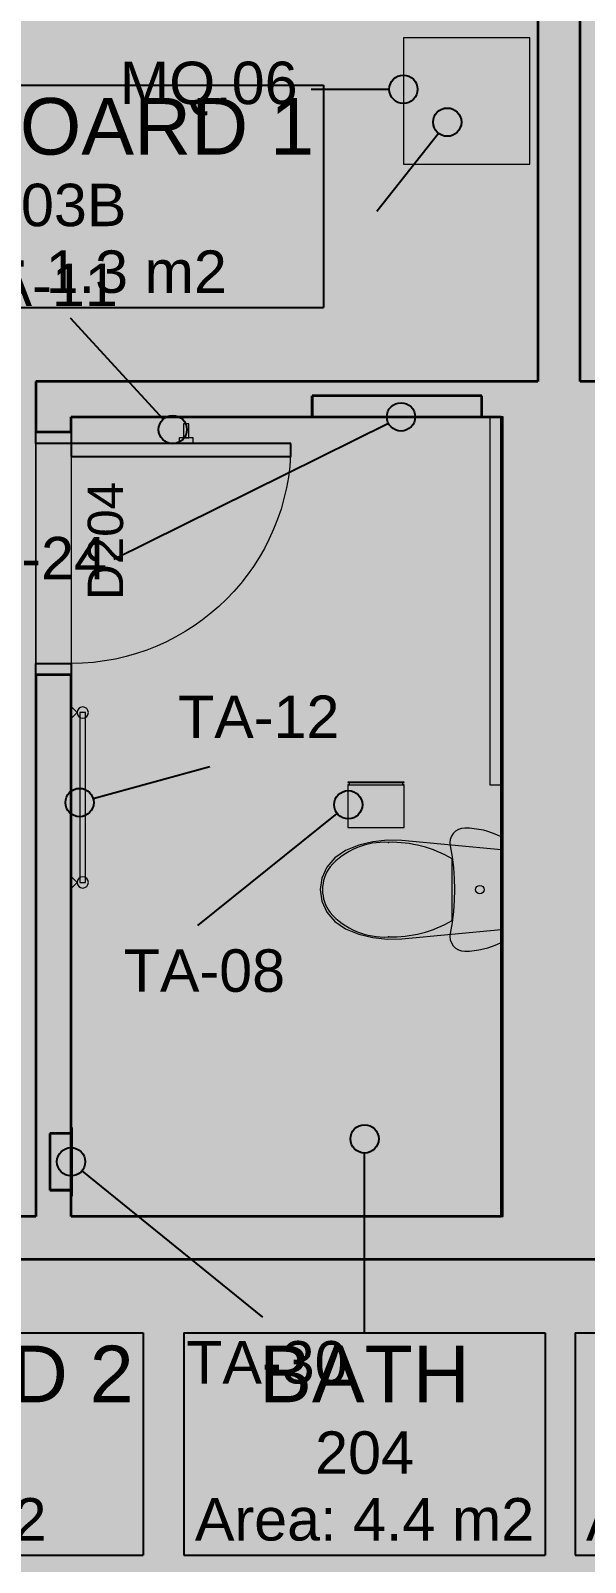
# Model space of a CAD drawing. Header units: millimetres. Extents: x -14278 to 96025, y -22378 to 34603.
# Drawn here: x 62160 to 64121, y 6924 to 12336 of the extents above; entities that cross this region are included whole.
import ezdxf
from ezdxf.enums import TextEntityAlignment as Align

# ---------------------------------------------------------------- set-up
doc = ezdxf.new("R2010")
doc.units = ezdxf.units.MM
doc.header["$MEASUREMENT"] = 0
doc.linetypes.add('Dashed', pattern=[282.222223, 141.111112, -141.111112])
for name, color, linetype in [('A-Zz_20_10_90-T_TextFFEInternal', 7, 'Continuous'), ('NewA-Ee_25_10-M_WallsInternal', 7, 'Continuous'), ('NewA-Ee_30_40-M_Floors', 7, 'Continuous'), ('NewA-Ee_40_20-M_GeneralFFAndEInternalEquipment', 7, 'Continuous'), ('NewA-Ee_40_20-M_GeneralFFAndEInternalMovable', 7, 'Continuous'), ('NewA-Ee_40_20-M_GeneralFFAndEInternalSanitary', 7, 'Continuous'), ('NewA-SL-M_SpacesInternal', 7, 'Continuous'), ('NewA-Ss_30_25-M_CeilingAndSoffitSystems', 7, 'Continuous'), ('NewA-Zz_20_10_90-T_TextFFEInternal', 7, 'Continuous'), ('NewA-Zz_50_10_90-P_BoundarySpace', 7, 'Continuous'), ('NewA-Zz_50_90_00-M_GrossInternal', 7, 'Continuous')]:
    doc.layers.add(name, color=color, linetype=linetype)
doc.styles.add('GENERATED_STYLE_1', font='')
doc.styles.get('GENERATED_STYLE_1').set_extended_font_data('Arial')

# ---------------------------------------------------------------- blocks, each defined once
blk = doc.blocks.new('Slab_29_2', base_point=(88251.7, 6550.5))
at = {"layer": 'NewA-Ee_30_40-M_Floors', "linetype": 'Continuous', "lineweight": 13}
blk.add_hatch(color=254, dxfattribs=at).paths.add_polyline_path([(88251.7, 6550.5), (88251.7, 12847.7), (90701.4, 12847.7), (90701.4, 15099.7), (56152, 15099.7), (56152, 6550.5)])
blk = doc.blocks.new('BEDROOM_205_31_2', base_point=(65684.4, 14565))
at = {"layer": 'NewA-SL-M_SpacesInternal', "color": 253, "linetype": 'Continuous', "lineweight": 13}
for p, q in [((64103.2, 15099.7), (64103.2, 11096.4)), ((64103.2, 11096.4), (64223.3, 11096.4))]:
    blk.add_line(p, q, dxfattribs=at)
at = {"layer": 'NewA-SL-M_SpacesInternal', "color": 5, "lineweight": 70, "style": 'GENERATED_STYLE_1'}
for tag, height, p in [('ROOM_NAME', 200, (65684.4, 14872.8)), ('ROOM_NUMBER', 150, (65684.4, 14570)), ('adj_text', 150, (65684.4, 14334.3))]:
    blk.add_attdef(tag, text='', height=height, dxfattribs=at).set_placement(p, align=Align.TOP_CENTER)
blk = doc.blocks.new('HALL_217_37_2', base_point=(59735.7, 7385.9))
at = {"layer": 'NewA-SL-M_SpacesInternal', "color": 253, "linetype": 'Continuous', "lineweight": 13}
blk.add_line((88251.7, 7995.4), (59975.3, 7995.4), dxfattribs=at)
at = {"layer": 'NewA-SL-M_SpacesInternal', "color": 5, "lineweight": 70, "style": 'GENERATED_STYLE_1'}
for tag, height, p in [('ROOM_NAME', 200, (59735.7, 7693.8)), ('ROOM_NUMBER', 150, (59735.7, 7390.9)), ('adj_text', 150, (59735.7, 7155.2))]:
    blk.add_attdef(tag, text='', height=height, dxfattribs=at).set_placement(p, align=Align.TOP_CENTER)
blk = doc.blocks.new('BEDROOM_203_40_2', base_point=(62437, 14565))
at = {"layer": 'NewA-SL-M_SpacesInternal', "color": 253, "linetype": 'Continuous', "lineweight": 13}
for p, q in [((63953.2, 11096.4), (63953.2, 15099.7)), ((62178.2, 8145.4), (62178.2, 11096.4)), ((62178.2, 11096.4), (63953.2, 11096.4)), ((60949.7, 8145.4), (62178.2, 8145.4))]:
    blk.add_line(p, q, dxfattribs=at)
at = {"layer": 'NewA-SL-M_SpacesInternal', "color": 5, "lineweight": 70, "style": 'GENERATED_STYLE_1'}
for tag, height, p in [('ROOM_NAME', 200, (62437, 14872.8)), ('ROOM_NUMBER', 150, (62437, 14570)), ('adj_text', 150, (62437, 14334.3))]:
    blk.add_attdef(tag, text='', height=height, dxfattribs=at).set_placement(p, align=Align.TOP_CENTER)
blk = doc.blocks.new('BATH_204_41_2', base_point=(63340.6, 7381.5))
at = {"layer": 'NewA-SL-M_SpacesInternal', "color": 253, "linetype": 'Continuous', "lineweight": 13}
for p, q in [((63755.7, 11046.4), (63155.7, 11046.4)), ((63155.7, 11046.4), (63155.7, 10971.4)), ((63755.7, 10971.4), (63755.7, 11046.4)), ((62303.2, 10971.4), (62303.2, 8439.2)), ((63155.7, 10971.4), (62303.2, 10971.4)), ((63823.3, 10971.4), (63755.7, 10971.4)), ((63823.3, 8145.4), (63823.3, 10971.4)), ((62303.2, 8439.2), (62228.2, 8439.2)), ((62228.2, 8439.2), (62228.2, 8239.2)), ((62228.2, 8239.2), (62303.2, 8239.2)), ((62303.2, 8239.2), (62303.2, 8145.4)), ((62303.2, 8145.4), (63823.3, 8145.4))]:
    blk.add_line(p, q, dxfattribs=at)
at = {"layer": 'NewA-SL-M_SpacesInternal', "linetype": 'Continuous'}
for p, q in [((62701.7, 7735.1), (62701.7, 7420.8)), ((62701.7, 7735.1), (63979.4, 7735.1)), ((63979.4, 7735.1), (63979.4, 7420.8)), ((62701.7, 7420.8), (62701.7, 7185.1)), ((63979.4, 7420.8), (63979.4, 7185.1)), ((62701.7, 7185.1), (62701.7, 6949.4)), ((63979.4, 7185.1), (63979.4, 6949.4)), ((62701.7, 6949.4), (63979.4, 6949.4))]:
    blk.add_line(p, q, dxfattribs=at)
at = {"layer": 'NewA-SL-M_SpacesInternal', "color": 5, "lineweight": 70, "style": 'GENERATED_STYLE_1'}
for tag, height, p in [('ROOM_NAME', 200, (63340.6, 7689.4)), ('ROOM_NUMBER', 150, (63340.6, 7386.5)), ('adj_text', 150, (63340.6, 7150.8))]:
    blk.add_attdef(tag, text='', height=height, dxfattribs=at).set_placement(p, align=Align.TOP_CENTER)
blk = doc.blocks.new('BATH_206_42_2', base_point=(64723.5, 7381.5))
at = {"layer": 'NewA-SL-M_SpacesInternal', "color": 253, "linetype": 'Continuous', "lineweight": 13}
for p, q in [((64891, 11046.4), (64291, 11046.4)), ((64291, 11046.4), (64291, 10971.4)), ((64891, 10971.4), (64891, 11046.4)), ((64230.7, 10971.4), (64223.3, 10971.4)), ((64223.3, 10971.4), (64223.3, 8145.4)), ((64291, 10971.4), (64230.7, 10971.4)), ((65743.5, 10971.4), (64891, 10971.4)), ((65743.5, 8439.2), (65743.5, 10971.4)), ((65818.5, 8439.2), (65743.5, 8439.2)), ((65818.5, 8239.2), (65818.5, 8439.2)), ((65743.5, 8145.4), (65743.5, 8239.2)), ((65743.5, 8239.2), (65818.5, 8239.2)), ((64223.3, 8145.4), (65743.5, 8145.4))]:
    blk.add_line(p, q, dxfattribs=at)
at = {"layer": 'NewA-SL-M_SpacesInternal', "linetype": 'Continuous'}
for p, q in [((64084.7, 7735.1), (64084.7, 7420.8)), ((64084.7, 7735.1), (65362.4, 7735.1)), ((65362.4, 7735.1), (65362.4, 7420.8)), ((64084.7, 7420.8), (64084.7, 7185.1)), ((65362.4, 7420.8), (65362.4, 7185.1)), ((64084.7, 7185.1), (64084.7, 6949.4)), ((65362.4, 7185.1), (65362.4, 6949.4)), ((64084.7, 6949.4), (65362.4, 6949.4))]:
    blk.add_line(p, q, dxfattribs=at)
at = {"layer": 'NewA-SL-M_SpacesInternal', "color": 5, "lineweight": 70, "style": 'GENERATED_STYLE_1'}
for tag, height, p in [('ROOM_NAME', 200, (64723.5, 7689.4)), ('ROOM_NUMBER', 150, (64723.5, 7386.5)), ('adj_text', 150, (64723.5, 7150.8))]:
    blk.add_attdef(tag, text='', height=height, dxfattribs=at).set_placement(p, align=Align.TOP_CENTER)
blk = doc.blocks.new('CUPBOARD 1_203B_49_2', base_point=(62253.9, 11790.4))
at = {"layer": 'NewA-SL-M_SpacesInternal', "linetype": 'Continuous'}
for p, q in [((61312.3, 12144), (61312.3, 11829.7)), ((61312.3, 12144), (63195.6, 12144)), ((63195.6, 12144), (63195.6, 11829.7)), ((61312.3, 11829.7), (61312.3, 11594)), ((63195.6, 11829.7), (63195.6, 11594)), ((61312.3, 11594), (61312.3, 11358.3)), ((63195.6, 11594), (63195.6, 11358.3)), ((61312.3, 11358.3), (63195.6, 11358.3))]:
    blk.add_line(p, q, dxfattribs=at)
at = {"layer": 'NewA-SL-M_SpacesInternal', "color": 253, "linetype": 'Continuous', "lineweight": 13}
for p, q in [((60125.3, 10971.4), (60125.3, 9081)), ((60824.7, 10971.4), (60125.3, 10971.4)), ((60824.7, 9081), (60824.7, 10971.4)), ((60125.3, 9081), (60824.7, 9081))]:
    blk.add_line(p, q, dxfattribs=at)
at = {"layer": 'NewA-SL-M_SpacesInternal', "color": 5, "lineweight": 70, "style": 'GENERATED_STYLE_1'}
for tag, height, p in [('ROOM_NAME', 200, (62253.9, 12098.3)), ('ROOM_NUMBER', 150, (62253.9, 11795.4)), ('adj_text', 150, (62253.9, 11559.7))]:
    blk.add_attdef(tag, text='', height=height, dxfattribs=at).set_placement(p, align=Align.TOP_CENTER)
blk = doc.blocks.new('CUPBOARD 2_203A_50_2', base_point=(61616.3, 7381.5))
at = {"layer": 'NewA-SL-M_SpacesInternal', "color": 253, "linetype": 'Continuous', "lineweight": 13}
for p, q in [((60125.3, 8956.1), (60125.3, 8145.4)), ((60824.7, 8956.1), (60125.3, 8956.1)), ((60824.7, 8145.4), (60824.7, 8956.1)), ((60125.3, 8145.4), (60824.7, 8145.4))]:
    blk.add_line(p, q, dxfattribs=at)
at = {"layer": 'NewA-SL-M_SpacesInternal', "linetype": 'Continuous'}
for p, q in [((60674.6, 7735.1), (60674.6, 7420.8)), ((60674.6, 7735.1), (62557.9, 7735.1)), ((62557.9, 7735.1), (62557.9, 7420.8)), ((60674.6, 7420.8), (60674.6, 7185.1)), ((62557.9, 7420.8), (62557.9, 7185.1)), ((60674.6, 7185.1), (60674.6, 6949.4)), ((62557.9, 7185.1), (62557.9, 6949.4)), ((60674.6, 6949.4), (62557.9, 6949.4))]:
    blk.add_line(p, q, dxfattribs=at)
at = {"layer": 'NewA-SL-M_SpacesInternal', "color": 5, "lineweight": 70, "style": 'GENERATED_STYLE_1'}
for tag, height, p in [('ROOM_NAME', 200, (61616.3, 7689.4)), ('ROOM_NUMBER', 150, (61616.3, 7386.5)), ('adj_text', 150, (61616.3, 7150.8))]:
    blk.add_attdef(tag, text='', height=height, dxfattribs=at).set_placement(p, align=Align.TOP_CENTER)
blk = doc.blocks.new('Slab_36_2', base_point=(62303.2, 8145.4))
at = {"layer": 'NewA-Ss_30_25-M_CeilingAndSoffitSystems', "linetype": 'Continuous', "lineweight": 0}
blk.add_hatch(color=255, dxfattribs=at).paths.add_polyline_path([(62303.2, 8145.4), (63830.7, 8145.4), (63830.7, 10971.4), (62303.2, 10971.4)])
at = {"layer": 'NewA-Ss_30_25-M_CeilingAndSoffitSystems', "color": 6, "linetype": 'Continuous', "lineweight": 13, "flags": 128}
blk.add_lwpolyline([(62303.2, 8145.4), (63830.7, 8145.4), (63830.7, 10971.4), (62303.2, 10971.4)], close=True, dxfattribs=at)
blk = doc.blocks.new('Slab_39_2', base_point=(60125.3, 15099.7))
at = {"layer": 'NewA-Ss_30_25-M_CeilingAndSoffitSystems', "linetype": 'Continuous', "lineweight": 0}
blk.add_hatch(color=255, dxfattribs=at).paths.add_polyline_path([(60125.3, 15099.7), (60125.3, 11096.4), (60949.7, 11096.4), (60949.7, 8145.4), (62178.2, 8145.4), (62178.2, 11096.4), (63953.2, 11096.4), (63953.2, 15099.7)])
at = {"layer": 'NewA-Ss_30_25-M_CeilingAndSoffitSystems', "color": 6, "linetype": 'Continuous', "lineweight": 13, "flags": 128}
blk.add_lwpolyline([(60125.3, 15099.7), (63953.2, 15099.7), (63953.2, 11096.4), (62178.2, 11096.4), (62178.2, 8145.4), (60949.7, 8145.4), (60949.7, 11096.4), (60125.3, 11096.4)], close=True, dxfattribs=at)
blk = doc.blocks.new('Slab_40_2', base_point=(64103.2, 15099.7))
at = {"layer": 'NewA-Ss_30_25-M_CeilingAndSoffitSystems', "linetype": 'Continuous', "lineweight": 0}
blk.add_hatch(color=255, dxfattribs=at).paths.add_polyline_path([(64103.2, 15099.7), (64103.2, 11096.4), (65868.5, 11096.4), (65868.5, 8145.4), (67107.2, 8145.4), (67107.2, 11096.4), (67933.3, 11096.4), (67933.3, 15099.7)])
at = {"layer": 'NewA-Ss_30_25-M_CeilingAndSoffitSystems', "color": 6, "linetype": 'Continuous', "lineweight": 13, "flags": 128}
blk.add_lwpolyline([(64103.2, 15099.7), (67933.3, 15099.7), (67933.3, 11096.4), (67107.2, 11096.4), (67107.2, 8145.4), (65868.5, 8145.4), (65868.5, 11096.4), (64103.2, 11096.4)], close=True, dxfattribs=at)
blk = doc.blocks.new('Slab_46_2', base_point=(88251.7, 6700.3))
at = {"layer": 'NewA-Ss_30_25-M_CeilingAndSoffitSystems', "linetype": 'Continuous', "lineweight": 0}
blk.add_hatch(color=255, dxfattribs=at).paths.add_polyline_path([(88251.7, 6700.3), (88251.7, 7995.4), (59975.3, 7995.4), (59975.3, 10456), (58674.7, 10456), (58674.7, 6694.8)])
at = {"layer": 'NewA-Ss_30_25-M_CeilingAndSoffitSystems', "color": 6, "linetype": 'Continuous', "lineweight": 13, "flags": 128}
blk.add_lwpolyline([(88251.7, 6700.3), (58674.7, 6694.8), (58674.7, 10456), (59975.3, 10456), (59975.3, 7995.4), (88251.7, 7995.4)], close=True, dxfattribs=at)
blk = doc.blocks.new('Wall_83_2', base_point=(63953.2, 15099.7))
at = {"layer": 'NewA-Ee_25_10-M_WallsInternal', "linetype": 'Continuous', "lineweight": 13}
blk.add_hatch(color=6, dxfattribs=at).paths.add_polyline_path([(63953.2, 11096.4), (64103.2, 11096.4), (64103.2, 15099.7), (63953.2, 15099.7)])
at = {"layer": 'NewA-Ee_25_10-M_WallsInternal', "color": 92, "linetype": 'Continuous', "lineweight": 35, "flags": 128}
for points in [[(63953.2, 15099.7), (63953.2, 11096.4)], [(64103.2, 15099.7), (63953.2, 15099.7)], [(64103.2, 11096.4), (64103.2, 15099.7)]]:
    blk.add_lwpolyline(points, dxfattribs=at)
blk = doc.blocks.new('Wall_85_2', base_point=(59975.3, 7995.4))
at = {"layer": 'NewA-Ee_25_10-M_WallsInternal', "linetype": 'Continuous', "lineweight": 13}
blk.add_hatch(color=6, dxfattribs=at).paths.add_polyline_path([(62013.8, 7995.4), (66045.1, 7995.4), (66045.1, 8145.4), (62013.8, 8145.4)])
at = {"layer": 'NewA-Ee_25_10-M_WallsInternal', "color": 92, "linetype": 'Continuous', "lineweight": 35, "flags": 128}
for points in [[(62178.2, 8145.4), (62013.8, 8145.4)], [(63823.3, 8145.4), (62303.2, 8145.4)], [(62013.8, 7995.4), (66045.1, 7995.4)]]:
    blk.add_lwpolyline(points, dxfattribs=at)
blk = doc.blocks.new('Wall Niche Rectangular 19_2')
at = {"layer": 'NewA-Ee_25_10-M_WallsInternal', "color": 92, "linetype": 'Continuous', "lineweight": 35}
for p, q in [((-300, 0), (-300, -75)), ((300, 0), (-300, 0)), ((300, -75), (300, 0)), ((-300, -75), (300, -75))]:
    blk.add_line(p, q, dxfattribs=at)
at = {"layer": 'NewA-Ee_25_10-M_WallsInternal', "linetype": 'Continuous'}
blk.add_line((-300, 0), (300, 0), dxfattribs=at)
blk = doc.blocks.new('Wall_93_2', base_point=(64230.7, 11096.4))
at = {"layer": 'NewA-Ee_25_10-M_WallsInternal', "linetype": 'Continuous', "lineweight": 13}
blk.add_hatch(color=6, dxfattribs=at).paths.add_polyline_path([(64230.7, 11096.4), (62178.2, 11096.4), (62303.2, 10971.4), (63155.7, 10971.4), (63155.7, 11046.4), (63755.7, 11046.4), (63755.7, 10971.4), (64230.7, 10971.4)])
at = {"layer": 'NewA-Ee_25_10-M_WallsInternal', "color": 92, "linetype": 'Continuous', "lineweight": 35}
for p, q in [((63755.7, 11046.4), (63155.7, 11046.4)), ((63155.7, 10971.4), (63155.7, 11046.4)), ((63755.7, 10971.4), (63755.7, 11046.4))]:
    blk.add_line(p, q, dxfattribs=at)
at = {"layer": 'NewA-Ee_25_10-M_WallsInternal', "color": 92, "linetype": 'Continuous', "lineweight": 35, "flags": 128}
for points in [[(63953.2, 11096.4), (62178.2, 11096.4)], [(64230.7, 11096.4), (64103.2, 11096.4)], [(62303.2, 10971.4), (63155.7, 10971.4)], [(63755.7, 10971.4), (63823.3, 10971.4)], [(64223.3, 10971.4), (64230.7, 10971.4)]]:
    blk.add_lwpolyline(points, dxfattribs=at)
at = {"layer": 'NewA-Ee_25_10-M_WallsInternal', "linetype": 'Continuous', "zscale": 1000, "rotation": 180}
blk.add_blockref('Wall Niche Rectangular 19_2', (63455.7, 10971.4), dxfattribs=at)
blk = doc.blocks.new('Wall Niche Rectangular 19_3')
at = {"layer": 'NewA-Ee_25_10-M_WallsInternal', "color": 92, "linetype": 'Continuous', "lineweight": 35}
for p, q in [((-100, 0), (-100, -75)), ((100, 0), (-100, 0)), ((100, -75), (100, 0)), ((-100, -75), (100, -75))]:
    blk.add_line(p, q, dxfattribs=at)
at = {"layer": 'NewA-Ee_25_10-M_WallsInternal', "linetype": 'Continuous'}
blk.add_line((-100, 0), (100, 0), dxfattribs=at)
blk = doc.blocks.new('Door 19_3')
at = {"layer": 'NewA-Ee_25_10-M_WallsInternal', "linetype": 'Continuous', "lineweight": 13}
for points in [[(388.5, 777), (343.5, 777), (343.5, 0), (388.5, 0)], [(-388.5, -125), (-388.5, 0), (-428.5, 0), (-428.5, -125)], [(428.5, -125), (428.5, 0), (388.5, 0), (388.5, -125)]]:
    blk.add_hatch(color=255, dxfattribs=at).paths.add_polyline_path(points)
at = {"layer": 'NewA-Ee_25_10-M_WallsInternal', "linetype": 'Continuous'}
for p, q in [((343.5, 0), (343.5, 777)), ((343.5, 777), (388.5, 777)), ((388.5, 777), (388.5, 0)), ((-388.5, 0), (-428.5, 0)), ((-428.5, 0), (-428.5, -125)), ((-388.5, -125), (-388.5, 0)), ((388.5, 0), (343.5, 0)), ((428.5, 0), (388.5, 0)), ((388.5, 0), (388.5, -125)), ((428.5, -125), (428.5, 0)), ((-428.5, -125), (-388.5, -125)), ((388.5, -125), (428.5, -125))]:
    blk.add_line(p, q, dxfattribs=at)
at = {"layer": 'NewA-Ee_25_10-M_WallsInternal', "color": 92, "linetype": 'Continuous', "lineweight": 35}
for p, q in [((-428.5, 0), (-428.5, -125)), ((428.5, 0), (428.5, -125))]:
    blk.add_line(p, q, dxfattribs=at)
at = {"layer": 'NewA-Ee_25_10-M_WallsInternal', "color": 6, "linetype": 'Continuous', "lineweight": 13}
blk.add_arc((388.5, 0), 777, 90, 180, dxfattribs=at)
blk = doc.blocks.new('D Marker 19')
at = {"layer": 'NewA-Ee_25_10-M_WallsInternal', "style": 'GENERATED_STYLE_1'}
blk.add_attdef('AC_WIDO_ID', text='', height=125, dxfattribs=at).set_placement((-262.1, 94.8), align=Align.BOTTOM_LEFT)
blk = doc.blocks.new('Wall_98_2', base_point=(62178.2, 11096.4))
at = {"layer": 'NewA-Ee_25_10-M_WallsInternal', "linetype": 'Continuous', "lineweight": 13}
for points in [[(62178.2, 10917), (62303.2, 10917), (62303.2, 10971.4), (62178.2, 11096.4)], [(62178.2, 10060), (62178.2, 8145.4), (62303.2, 8145.4), (62303.2, 8239.2), (62228.2, 8239.2), (62228.2, 8439.2), (62303.2, 8439.2), (62303.2, 10060)]]:
    blk.add_hatch(color=6, dxfattribs=at).paths.add_polyline_path(points)
at = {"layer": 'NewA-Ee_25_10-M_WallsInternal', "color": 92, "linetype": 'Continuous', "lineweight": 35}
for p, q in [((62303.2, 10917), (62178.2, 10917)), ((62303.2, 10060), (62178.2, 10060)), ((62228.2, 8439.2), (62228.2, 8239.2)), ((62303.2, 8439.2), (62228.2, 8439.2)), ((62303.2, 8239.2), (62228.2, 8239.2))]:
    blk.add_line(p, q, dxfattribs=at)
at = {"layer": 'NewA-Ee_25_10-M_WallsInternal', "color": 92, "linetype": 'Continuous', "lineweight": 35, "flags": 128}
for points in [[(62178.2, 11096.4), (62178.2, 10917)], [(62303.2, 10917), (62303.2, 10971.4)], [(62178.2, 10060), (62178.2, 8145.4)], [(62303.2, 8439.2), (62303.2, 10060)], [(62303.2, 8145.4), (62303.2, 8239.2)]]:
    blk.add_lwpolyline(points, dxfattribs=at)
at = {"layer": 'NewA-Ee_25_10-M_WallsInternal', "linetype": 'Continuous', "xscale": -1, "zscale": 1000, "rotation": 270}
blk.add_blockref('Door 19_3', (62303.2, 10488.5), dxfattribs=at)
at = {"layer": 'NewA-Ee_25_10-M_WallsInternal'}
ref = blk.add_blockref('D Marker 19', (62303.2, 10488.5), dxfattribs=dict(at, rotation=270))
ref.add_attrib('AC_WIDO_ID', 'D204', dxfattribs={"color": 7, "height": 125, "rotation": 90, "style": 'GENERATED_STYLE_1'}).set_placement((62524.4, 10324.4), align=Align.BOTTOM_LEFT)
at = {"layer": 'NewA-Ee_25_10-M_WallsInternal', "linetype": 'Continuous', "zscale": 1000, "rotation": 270}
blk.add_blockref('Wall Niche Rectangular 19_3', (62303.2, 8339.2), dxfattribs=at)
blk = doc.blocks.new('Wall_121_2', base_point=(64223.3, 11096.4))
at = {"layer": 'NewA-Ee_25_10-M_WallsInternal', "linetype": 'Continuous', "lineweight": 13}
blk.add_hatch(color=6, dxfattribs=at).paths.add_polyline_path([(63823.3, 10971.4), (63823.3, 8145.4), (64223.3, 8145.4), (64223.3, 10971.4)])
at = {"layer": 'NewA-Ee_25_10-M_WallsInternal', "color": 92, "linetype": 'Continuous', "lineweight": 35, "flags": 128}
for points in [[(63823.3, 10971.4), (63823.3, 8145.4)], [(64223.3, 8145.4), (64223.3, 10971.4)]]:
    blk.add_lwpolyline(points, dxfattribs=at)
blk = doc.blocks.new('Rectangular Table 01 19_3')
at = {"layer": 'NewA-Ee_40_20-M_GeneralFFAndEInternalMovable', "color": 1, "linetype": 'Continuous', "lineweight": 18}
for p, q in [((446.6, 446.6), (0, 446.6)), ((0, 446.6), (0, 0)), ((446.6, 0), (446.6, 446.6)), ((0, 0), (446.6, 0))]:
    blk.add_line(p, q, dxfattribs=at)
blk = doc.blocks.new('Wall Hanging Rack 19')
at = {"layer": 'NewA-Ee_40_20-M_GeneralFFAndEInternalEquipment', "color": 1, "linetype": 'Continuous', "lineweight": 18}
for p, q in [((25, 0), (-25, 0)), ((-25, 0), (-25, -20)), ((25, -20), (25, 0)), ((-25, -20), (25, -20)), ((10, -20), (-10, -20)), ((-10, -20), (-10, -70)), ((10, -70), (10, -20)), ((-10, -70), (10, -70))]:
    blk.add_line(p, q, dxfattribs=at)
blk = doc.blocks.new('Towel Rack 19')
at = {"layer": 'NewA-Ee_40_20-M_GeneralFFAndEInternalEquipment', "color": 1, "linetype": 'Continuous', "lineweight": 18}
for p, q in [((-280, 0), (-320, 0)), ((-320, 0), (-300, -20)), ((-300, -20), (-280, 0)), ((320, 0), (280, 0)), ((280, 0), (300, -20)), ((300, -20), (320, 0)), ((300, -30), (-300, -30)), ((-300, -30), (-300, -50)), ((-300, -50), (300, -50)), ((300, -50), (300, -30))]:
    blk.add_line(p, q, dxfattribs=at)
for centre, start, end in [((-300, -40), 0, 180), ((-300, -40), 180, 0), ((300, -40), 0, 180), ((300, -40), 180, 0)]:
    blk.add_arc(centre, 20, start, end, dxfattribs=at)
blk = doc.blocks.new('Soap Dispenser 19')
at = {"layer": 'NewA-Ee_40_20-M_GeneralFFAndEInternalEquipment', "color": 1, "linetype": 'Dashed', "lineweight": 18}
for p, q in [((0, 75), (0, 0)), ((200, 75), (0, 75)), ((200, 0), (200, 75))]:
    blk.add_line(p, q, dxfattribs=at)
at = {"layer": 'NewA-Ee_40_20-M_GeneralFFAndEInternalEquipment', "color": 1, "linetype": 'Continuous', "lineweight": 18}
for p, q in [((-20, 0), (-20, -5)), ((220, 0), (-20, 0)), ((220, -5), (220, 0)), ((-20, -5), (220, -5))]:
    blk.add_line(p, q, dxfattribs=at)
blk = doc.blocks.new('Toilet Paper Dispenser 19')
at = {"layer": 'NewA-Ee_40_20-M_GeneralFFAndEInternalEquipment', "color": 1, "linetype": 'Continuous', "lineweight": 18}
for p, q in [((200, 0), (0, 0)), ((0, 0), (0, -2)), ((200, -2), (200, 0)), ((0, -2), (5, -2)), ((0, -2), (200, -2)), ((5, -10), (0, -10)), ((0, -10), (0, -160)), ((0, -10), (200, -10)), ((5, -2), (5, -10)), ((195, -10), (195, -2)), ((195, -2), (200, -2)), ((200, -10), (195, -10)), ((200, -160), (200, -10)), ((0, -160), (200, -160))]:
    blk.add_line(p, q, dxfattribs=at)
blk = doc.blocks.new('Cabinet Wall Single Door 19')
at = {"layer": 'NewA-Ee_40_20-M_GeneralFFAndEInternalEquipment', "color": 1, "linetype": 'Continuous', "lineweight": 18}
for p, q in [((600, 75), (0, 75)), ((0, 75), (0, 0)), ((600, 0), (600, 75)), ((0, 0), (600, 0))]:
    blk.add_line(p, q, dxfattribs=at)
blk = doc.blocks.new('WC 19')
at = {"layer": 'NewA-Ee_40_20-M_GeneralFFAndEInternalSanitary', "color": 1, "linetype": 'Continuous', "lineweight": 18}
for p, q in [((-193.9, -40.1), (-200.1, -55.5)), ((-186.8, -25), (-193.9, -40.1)), ((186.8, -25), (-186.8, -25)), ((-141, -25), (-173.3, -375.4)), ((141, -25), (-141, -25)), ((173.3, -375.4), (141, -25)), ((193.9, -40.1), (186.8, -25)), ((200.1, -55.5), (193.9, -40.1)), ((-213.1, -103.7), (-215.5, -120.2)), ((-209.7, -87.4), (-213.1, -103.7)), ((-205.4, -71.3), (-209.7, -87.4)), ((-200.1, -55.5), (-205.4, -71.3)), ((205.4, -71.3), (200.1, -55.5)), ((209.7, -87.4), (205.4, -71.3)), ((213.1, -103.7), (209.7, -87.4)), ((215.5, -120.2), (213.1, -103.7)), ((-217, -136.8), (-217.5, -153.5)), ((-217.5, -153.5), (-216.2, -165)), ((-215.5, -120.2), (-217, -136.8)), ((217, -136.8), (215.5, -120.2)), ((216.2, -165), (217.5, -153.5)), ((217.5, -153.5), (217, -136.8)), ((-216.2, -165), (-212.4, -176)), ((-212.4, -176), (-206.3, -185.9)), ((-206.3, -185.9), (-198.2, -194.1)), ((-198.2, -194.1), (-188.5, -200.5)), ((-188.5, -200.5), (-177.6, -204.5)), ((-177.6, -204.5), (-166.1, -206)), ((-166.1, -206), (-154.5, -205)), ((-154.5, -205), (-116.2, -198.2)), ((-116.2, -198.2), (-77.6, -193.3)), ((0, -198), (-108.9, -198)), ((-77.6, -193.3), (-38.9, -190.4)), ((-38.9, -190.4), (0, -189.4)), ((0, -189.4), (38.9, -190.4)), ((108.9, -198), (0, -198)), ((38.9, -190.4), (77.6, -193.3)), ((77.6, -193.3), (116.2, -198.2)), ((116.2, -198.2), (154.5, -205)), ((154.5, -205), (166.1, -206)), ((166.1, -206), (177.6, -204.5)), ((177.6, -204.5), (188.5, -200.5)), ((188.5, -200.5), (198.2, -194.1)), ((198.2, -194.1), (206.3, -185.9)), ((206.3, -185.9), (212.4, -176)), ((212.4, -176), (216.2, -165)), ((-173.3, -375.4), (-174.9, -427.1)), ((174.9, -427.1), (173.3, -375.4)), ((-174.9, -427.1), (-169.4, -478.4)), ((169.4, -478.4), (174.9, -427.1)), ((-169.4, -478.4), (-157, -528.2)), ((157, -528.2), (169.4, -478.4)), ((-157, -528.2), (-138, -575.1)), ((138, -575.1), (157, -528.2)), ((-138, -575.1), (-112.4, -612.3)), ((112.4, -612.3), (138, -575.1)), ((-112.4, -612.3), (-79.4, -640.8)), ((-79.4, -640.8), (-41, -658.8)), ((41, -658.8), (79.4, -640.8)), ((79.4, -640.8), (112.4, -612.3)), ((81.1, -629.6), (81.1, -629.6)), ((-41, -658.8), (0, -665)), ((0, -656.4), (0, -656.4)), ((0, -665), (41, -658.8))]:
    blk.add_line(p, q, dxfattribs=at)
blk.add_circle((0, -100), 15, dxfattribs=at)
for centre, radius, start, end in [((258.1, -412.9), 425.4, 149.6518, 181.3539), ((-258.1, -412.9), 425.4, 358.6461, 30.3482), ((89.5, -437.3), 257, 176.8048, 228.4245), ((-89.5, -437.3), 257, 311.5755, 3.1952), ((0.8, -517.8), 138.6, 233.7772, 269.6644), ((-0.8, -517.8), 138.6, 270.3356, 306.2228)]:
    blk.add_arc(centre, radius, start, end, dxfattribs=at)
for p in [(108.9, -198), (-167, -423), (167, -423), (-81.1, -629.6)]:
    blk.add_point(p, dxfattribs=at)
blk = doc.blocks.new('Mirror 19_5')
at = {"layer": 'NewA-Ee_40_20-M_GeneralFFAndEInternalEquipment', "color": 1, "linetype": 'Continuous', "lineweight": 18}
for p, q in [((1300, 40), (0, 40)), ((0, 40), (0, 0)), ((1300, 40), (0, 40)), ((0, 40), (0, 0)), ((0, 0), (1300, 0)), ((0, 0), (1300, 0)), ((1300, 0), (1300, 40)), ((1300, 0), (1300, 40))]:
    blk.add_line(p, q, dxfattribs=at)
blk = doc.blocks.new('Line_75_2', base_point=(63152, 12129))
at = {"layer": 'NewA-Zz_20_10_90-T_TextFFEInternal', "linetype": 'Continuous'}
blk.add_hatch(color=256, dxfattribs=at).paths.add_polyline_path([(63527.8, 12129), (63524, 12148.1), (63513.1, 12164.4), (63496.9, 12175.2), (63477.8, 12179), (63458.6, 12175.2), (63442.4, 12164.4), (63431.6, 12148.1), (63427.8, 12129), (63431.6, 12109.9), (63442.4, 12093.7), (63458.6, 12082.8), (63477.8, 12079), (63496.9, 12082.8), (63513.1, 12093.7), (63524, 12109.9)])
blk.add_line((63152, 12129), (63427.8, 12129), dxfattribs=at)
blk.add_circle((63477.8, 12129), 50, dxfattribs=at)
blk = doc.blocks.new('Line_76_2', base_point=(63384.1, 11698))
at = {"layer": 'NewA-Zz_20_10_90-T_TextFFEInternal', "linetype": 'Continuous'}
blk.add_hatch(color=256, dxfattribs=at).paths.add_polyline_path([(63682.8, 12013), (63679, 12032.1), (63668.1, 12048.3), (63651.9, 12059.1), (63632.8, 12063), (63613.7, 12059.1), (63597.4, 12048.3), (63586.6, 12032.1), (63582.8, 12013), (63586.6, 11993.8), (63597.4, 11977.6), (63613.7, 11966.8), (63632.8, 11963), (63651.9, 11966.8), (63668.1, 11977.6), (63679, 11993.8)])
blk.add_line((63384.1, 11698), (63601.8, 11973.7), dxfattribs=at)
blk.add_circle((63632.8, 12013), 50, dxfattribs=at)
blk = doc.blocks.new('Line_140_2', base_point=(62980.9, 7789.8))
at = {"layer": 'NewA-Zz_20_10_90-T_TextFFEInternal', "linetype": 'Continuous'}
blk.add_hatch(color=256, dxfattribs=at).paths.add_polyline_path([(62353.2, 8339.2), (62349.4, 8358.3), (62338.6, 8374.6), (62322.3, 8385.4), (62303.2, 8389.2), (62284.1, 8385.4), (62267.8, 8374.6), (62257, 8358.3), (62253.2, 8339.2), (62257, 8320.1), (62267.8, 8303.9), (62284.1, 8293), (62303.2, 8289.2), (62322.3, 8293), (62338.6, 8303.9), (62349.4, 8320.1)])
blk.add_line((62980.9, 7789.8), (62342, 8307.7), dxfattribs=at)
blk.add_circle((62303.2, 8339.2), 50, dxfattribs=at)
blk = doc.blocks.new('Line_147_2', base_point=(62751.2, 9174.2))
at = {"layer": 'NewA-Zz_20_10_90-T_TextFFEInternal', "linetype": 'Continuous'}
blk.add_hatch(color=256, dxfattribs=at).paths.add_polyline_path([(63332.9, 9600.9), (63329.1, 9620), (63318.3, 9636.3), (63302, 9647.1), (63282.9, 9650.9), (63263.8, 9647.1), (63247.6, 9636.3), (63236.7, 9620), (63232.9, 9600.9), (63236.7, 9581.8), (63247.6, 9565.6), (63263.8, 9554.7), (63282.9, 9550.9), (63302, 9554.7), (63318.3, 9565.6), (63329.1, 9581.8)])
blk.add_line((62751.2, 9174.2), (63243.9, 9569.6), dxfattribs=at)
blk.add_circle((63282.9, 9600.9), 50, dxfattribs=at)
blk = doc.blocks.new('Line_148_2', base_point=(62299.5, 11321.1))
at = {"layer": 'NewA-Zz_20_10_90-T_TextFFEInternal', "linetype": 'Continuous'}
blk.add_hatch(color=256, dxfattribs=at).paths.add_polyline_path([(62712.4, 10926.7), (62708.6, 10945.8), (62697.8, 10962), (62681.6, 10972.9), (62662.4, 10976.7), (62643.3, 10972.9), (62627.1, 10962), (62616.2, 10945.8), (62612.4, 10926.7), (62616.2, 10907.5), (62627.1, 10891.3), (62643.3, 10880.5), (62662.4, 10876.7), (62681.6, 10880.5), (62697.8, 10891.3), (62708.6, 10907.5)])
blk.add_line((62299.5, 11321.1), (62628.6, 10963.5), dxfattribs=at)
blk.add_circle((62662.4, 10926.7), 50, dxfattribs=at)
blk = doc.blocks.new('Line_152_2', base_point=(62453.8, 10468.6))
at = {"layer": 'NewA-Zz_20_10_90-T_TextFFEInternal', "linetype": 'Continuous'}
blk.add_hatch(color=256, dxfattribs=at).paths.add_polyline_path([(63519.5, 10971.4), (63515.7, 10990.5), (63504.8, 11006.7), (63488.6, 11017.6), (63469.5, 11021.4), (63450.3, 11017.6), (63434.1, 11006.7), (63423.3, 10990.5), (63419.5, 10971.4), (63423.3, 10952.2), (63434.1, 10936), (63450.3, 10925.2), (63469.5, 10921.4), (63488.6, 10925.2), (63504.8, 10936), (63515.7, 10952.2)])
blk.add_line((62453.8, 10468.6), (63424.7, 10949.2), dxfattribs=at)
blk.add_circle((63469.5, 10971.4), 50, dxfattribs=at)
blk = doc.blocks.new('Line_166_2', base_point=(62793, 9735.4))
at = {"layer": 'NewA-Zz_20_10_90-T_TextFFEInternal', "linetype": 'Continuous'}
blk.add_hatch(color=256, dxfattribs=at).paths.add_polyline_path([(62382.9, 9608.7), (62379.1, 9627.8), (62368.2, 9644), (62352, 9654.9), (62332.9, 9658.7), (62313.7, 9654.9), (62297.5, 9644), (62286.7, 9627.8), (62282.9, 9608.7), (62286.7, 9589.5), (62297.5, 9573.3), (62313.7, 9562.5), (62332.9, 9558.7), (62352, 9562.5), (62368.2, 9573.3), (62379.1, 9589.5)])
blk.add_line((62793, 9735.4), (62381.1, 9621.9), dxfattribs=at)
blk.add_circle((62332.9, 9608.7), 50, dxfattribs=at)
blk = doc.blocks.new('Line_168_2', base_point=(63340.6, 7735.1))
at = {"layer": 'NewA-Zz_50_10_90-P_BoundarySpace', "linetype": 'Continuous'}
blk.add_hatch(color=256, dxfattribs=at).paths.add_polyline_path([(63390.6, 8420), (63386.8, 8439.1), (63375.9, 8455.3), (63359.7, 8466.2), (63340.6, 8470), (63321.4, 8466.2), (63305.2, 8455.3), (63294.4, 8439.1), (63290.6, 8420), (63294.4, 8400.8), (63305.2, 8384.6), (63321.4, 8373.8), (63340.6, 8370), (63359.7, 8373.8), (63375.9, 8384.6), (63386.8, 8400.8)])
blk.add_line((63340.6, 7735.1), (63340.6, 8370), dxfattribs=at)
blk.add_circle((63340.6, 8420), 50, dxfattribs=at)
blk = doc.blocks.new('Label_168_2', base_point=(62364.5, 12311))
at = {"layer": 'A-Zz_20_10_90-T_TextFFEInternal', "insert": (62789.5, 12226.7), "char_height": 150, "attachment_point": 2, "style": 'GENERATED_STYLE_1'}
blk.add_mtext('\\fArial|b0|i0|c0|p34;MQ.06\\fArial|b0|i0|c0|p34;\\fArial|b0|i0|c0|p34;\\fArial|b0|i0|c0|p34;\\fArial|b0|i0|c0|p34;\\fArial|b0|i0|c0|p34;\\fArial|b0|i0|c0|p34;\\fArial|b0|i0|c0|p34;\\fArial|b0|i0|c0|p34;\\fArial|b0|i0|c0|p34;\\fArial|b0|i0|c0|p34;\\fArial|b0|i0|c0|p34;\\fArial|b0|i0|c0|p34;\\fArial|b0|i0|c0|p34;\\fArial|b0|i0|c0|p34;\\fArial|b0|i0|c0|p34;\\fArial|b0|i0|c0|p34;\\fArial|b0|i0|c0|p34;\\fArial|b0|i0|c0|p34;\\fArial|b0|i0|c0|p34;\\fArial|b0|i0|c0|p34;\\fArial|b0|i0|c0|p34;\\fArial|b0|i0|c0|p34;\\fArial|b0|i0|c0|p34;\\fArial|b0|i0|c0|p34;\\fArial|b0|i0|c0|p34;\\fArial|b0|i0|c0|p34;\\fArial|b0|i0|c0|p34;\\fArial|b0|i0|c0|p34;\\fArial|b0|i0|c0|p34;}', dxfattribs=at)
blk = doc.blocks.new('Label_211_2', base_point=(62541.5, 10071.1))
at = {"layer": 'A-Zz_20_10_90-T_TextFFEInternal', "insert": (62966.5, 9986.8), "char_height": 150, "attachment_point": 2, "style": 'GENERATED_STYLE_1'}
blk.add_mtext('\\fArial|b0|i0|c0|p34;TA-12\\fArial|b0|i0|c0|p34;\\fArial|b0|i0|c0|p34;\\fArial|b0|i0|c0|p34;\\fArial|b0|i0|c0|p34;\\fArial|b0|i0|c0|p34;\\fArial|b0|i0|c0|p34;\\fArial|b0|i0|c0|p34;\\fArial|b0|i0|c0|p34;\\fArial|b0|i0|c0|p34;\\fArial|b0|i0|c0|p34;\\fArial|b0|i0|c0|p34;\\fArial|b0|i0|c0|p34;\\fArial|b0|i0|c0|p34;\\fArial|b0|i0|c0|p34;\\fArial|b0|i0|c0|p34;\\fArial|b0|i0|c0|p34;\\fArial|b0|i0|c0|p34;\\fArial|b0|i0|c0|p34;\\fArial|b0|i0|c0|p34;\\fArial|b0|i0|c0|p34;\\fArial|b0|i0|c0|p34;\\fArial|b0|i0|c0|p34;\\fArial|b0|i0|c0|p34;\\fArial|b0|i0|c0|p34;\\fArial|b0|i0|c0|p34;\\fArial|b0|i0|c0|p34;\\fArial|b0|i0|c0|p34;\\fArial|b0|i0|c0|p34;\\fArial|b0|i0|c0|p34;}', dxfattribs=at)
blk = doc.blocks.new('Label_212_2', base_point=(61757.7, 11597.2))
at = {"layer": 'A-Zz_20_10_90-T_TextFFEInternal', "insert": (62182.7, 11512.9), "char_height": 150, "attachment_point": 2, "style": 'GENERATED_STYLE_1'}
blk.add_mtext('\\fArial|b0|i0|c0|p34;TA-11\\fArial|b0|i0|c0|p34;\\fArial|b0|i0|c0|p34;\\fArial|b0|i0|c0|p34;\\fArial|b0|i0|c0|p34;\\fArial|b0|i0|c0|p34;\\fArial|b0|i0|c0|p34;\\fArial|b0|i0|c0|p34;\\fArial|b0|i0|c0|p34;\\fArial|b0|i0|c0|p34;\\fArial|b0|i0|c0|p34;\\fArial|b0|i0|c0|p34;\\fArial|b0|i0|c0|p34;\\fArial|b0|i0|c0|p34;\\fArial|b0|i0|c0|p34;\\fArial|b0|i0|c0|p34;\\fArial|b0|i0|c0|p34;\\fArial|b0|i0|c0|p34;\\fArial|b0|i0|c0|p34;\\fArial|b0|i0|c0|p34;\\fArial|b0|i0|c0|p34;\\fArial|b0|i0|c0|p34;\\fArial|b0|i0|c0|p34;\\fArial|b0|i0|c0|p34;\\fArial|b0|i0|c0|p34;\\fArial|b0|i0|c0|p34;\\fArial|b0|i0|c0|p34;\\fArial|b0|i0|c0|p34;\\fArial|b0|i0|c0|p34;\\fArial|b0|i0|c0|p34;}', dxfattribs=at)
blk = doc.blocks.new('Label_213_2', base_point=(62349.4, 9174.2))
at = {"layer": 'A-Zz_20_10_90-T_TextFFEInternal', "insert": (62774.4, 9089.9), "char_height": 150, "attachment_point": 2, "style": 'GENERATED_STYLE_1'}
blk.add_mtext('\\fArial|b0|i0|c0|p34;TA-08\\fArial|b0|i0|c0|p34;\\fArial|b0|i0|c0|p34;\\fArial|b0|i0|c0|p34;\\fArial|b0|i0|c0|p34;\\fArial|b0|i0|c0|p34;\\fArial|b0|i0|c0|p34;\\fArial|b0|i0|c0|p34;\\fArial|b0|i0|c0|p34;\\fArial|b0|i0|c0|p34;\\fArial|b0|i0|c0|p34;\\fArial|b0|i0|c0|p34;\\fArial|b0|i0|c0|p34;\\fArial|b0|i0|c0|p34;\\fArial|b0|i0|c0|p34;\\fArial|b0|i0|c0|p34;\\fArial|b0|i0|c0|p34;\\fArial|b0|i0|c0|p34;\\fArial|b0|i0|c0|p34;\\fArial|b0|i0|c0|p34;\\fArial|b0|i0|c0|p34;\\fArial|b0|i0|c0|p34;\\fArial|b0|i0|c0|p34;\\fArial|b0|i0|c0|p34;\\fArial|b0|i0|c0|p34;\\fArial|b0|i0|c0|p34;\\fArial|b0|i0|c0|p34;\\fArial|b0|i0|c0|p34;\\fArial|b0|i0|c0|p34;\\fArial|b0|i0|c0|p34;}', dxfattribs=at)
blk = doc.blocks.new('Label_219_2', base_point=(62570.3, 7789.8))
at = {"layer": 'A-Zz_20_10_90-T_TextFFEInternal', "insert": (62995.3, 7705.6), "char_height": 150, "attachment_point": 2, "style": 'GENERATED_STYLE_1'}
blk.add_mtext('\\fArial|b0|i0|c0|p34;TA-30\\fArial|b0|i0|c0|p34;\\fArial|b0|i0|c0|p34;\\fArial|b0|i0|c0|p34;\\fArial|b0|i0|c0|p34;\\fArial|b0|i0|c0|p34;\\fArial|b0|i0|c0|p34;\\fArial|b0|i0|c0|p34;\\fArial|b0|i0|c0|p34;\\fArial|b0|i0|c0|p34;\\fArial|b0|i0|c0|p34;\\fArial|b0|i0|c0|p34;\\fArial|b0|i0|c0|p34;\\fArial|b0|i0|c0|p34;\\fArial|b0|i0|c0|p34;\\fArial|b0|i0|c0|p34;\\fArial|b0|i0|c0|p34;\\fArial|b0|i0|c0|p34;\\fArial|b0|i0|c0|p34;\\fArial|b0|i0|c0|p34;\\fArial|b0|i0|c0|p34;\\fArial|b0|i0|c0|p34;\\fArial|b0|i0|c0|p34;\\fArial|b0|i0|c0|p34;\\fArial|b0|i0|c0|p34;\\fArial|b0|i0|c0|p34;\\fArial|b0|i0|c0|p34;\\fArial|b0|i0|c0|p34;\\fArial|b0|i0|c0|p34;\\fArial|b0|i0|c0|p34;}', dxfattribs=at)
blk = doc.blocks.new('Label_251_2', base_point=(61719.5, 10631.6))
at = {"layer": 'A-Zz_20_10_90-T_TextFFEInternal', "insert": (62144.5, 10547.3), "char_height": 150, "attachment_point": 2, "style": 'GENERATED_STYLE_1'}
blk.add_mtext('\\fArial|b0|i0|c0|p34;TA-24\\fArial|b0|i0|c0|p34;\\fArial|b0|i0|c0|p34;\\fArial|b0|i0|c0|p34;\\fArial|b0|i0|c0|p34;\\fArial|b0|i0|c0|p34;\\fArial|b0|i0|c0|p34;\\fArial|b0|i0|c0|p34;\\fArial|b0|i0|c0|p34;\\fArial|b0|i0|c0|p34;\\fArial|b0|i0|c0|p34;\\fArial|b0|i0|c0|p34;\\fArial|b0|i0|c0|p34;\\fArial|b0|i0|c0|p34;\\fArial|b0|i0|c0|p34;\\fArial|b0|i0|c0|p34;\\fArial|b0|i0|c0|p34;\\fArial|b0|i0|c0|p34;\\fArial|b0|i0|c0|p34;\\fArial|b0|i0|c0|p34;\\fArial|b0|i0|c0|p34;\\fArial|b0|i0|c0|p34;\\fArial|b0|i0|c0|p34;\\fArial|b0|i0|c0|p34;\\fArial|b0|i0|c0|p34;\\fArial|b0|i0|c0|p34;\\fArial|b0|i0|c0|p34;\\fArial|b0|i0|c0|p34;\\fArial|b0|i0|c0|p34;\\fArial|b0|i0|c0|p34;}', dxfattribs=at)

msp = doc.modelspace()

# ---------------------------------------------------------------- hatches: boundary and pattern name
at = {"layer": 'NewA-Zz_50_90_00-M_GrossInternal', "linetype": 'Continuous', "lineweight": 140}
msp.add_hatch(color=1, dxfattribs=at).paths.add_polyline_path([(56152, 15099.7), (90701.4, 15099.7), (90701.4, 6700.3), (61501.4, 6700.3), (61501.4, 2150.3), (58052, 2150.3), (58052, 6700.3), (56152, 6700.3)])

# ---------------------------------------------------------------- block references
at = {"layer": 'A-Zz_20_10_90-T_TextFFEInternal', "color": 6, "linetype": 'Continuous', "lineweight": 13}
for name, p in [('Label_168_2', (62364.5, 12311)), ('Label_212_2', (61757.7, 11597.2)), ('Label_251_2', (61719.5, 10631.6)), ('Label_211_2', (62541.5, 10071.1)), ('Label_213_2', (62349.4, 9174.2)), ('Label_219_2', (62570.3, 7789.8))]:
    msp.add_blockref(name, p, dxfattribs=at)
at = {"layer": 'NewA-Ee_25_10-M_WallsInternal', "color": 92, "lineweight": 35}
for name, p in [('Wall_83_2', (63953.2, 15099.7)), ('Wall_93_2', (64230.7, 11096.4)), ('Wall_98_2', (62178.2, 11096.4)), ('Wall_121_2', (64223.3, 11096.4)), ('Wall_85_2', (59975.3, 7995.4))]:
    msp.add_blockref(name, p, dxfattribs=at)
at = {"layer": 'NewA-Ee_30_40-M_Floors', "color": 6, "linetype": 'Continuous', "lineweight": 13}
msp.add_blockref('Slab_29_2', (88251.7, 6550.5), dxfattribs=at)
at = {"layer": 'NewA-Ee_40_20-M_GeneralFFAndEInternalEquipment', "color": 6, "linetype": 'Continuous', "lineweight": 13, "zscale": 1000}
for name, p in [('Cabinet Wall Single Door 19', (63155.7, 10971.4)), ('Toilet Paper Dispenser 19', (63281.2, 9681))]:
    msp.add_blockref(name, p, dxfattribs=at)
for name, p, rotation in [('Wall Hanging Rack 19', (62709.9, 10877), 180), ('Mirror 19_5', (63783.3, 10971.4), 269.9999999999999), ('Towel Rack 19', (62304.2, 9626.6), 90), ('Soap Dispenser 19', (62303.2, 8239.2), 90)]:
    msp.add_blockref(name, p, dxfattribs=dict(at, rotation=rotation))
at = {"layer": 'NewA-Ee_40_20-M_GeneralFFAndEInternalMovable', "color": 6, "linetype": 'Continuous', "lineweight": 13, "zscale": 1000}
msp.add_blockref('Rectangular Table 01 19_3', (63477.8, 11864.4), dxfattribs=at)
at = {"layer": 'NewA-Ee_40_20-M_GeneralFFAndEInternalSanitary', "color": 6, "linetype": 'Continuous', "lineweight": 13, "zscale": 1000, "rotation": 270}
msp.add_blockref('WC 19', (63848.3, 9300.8), dxfattribs=at)
at = {"layer": 'NewA-SL-M_SpacesInternal', "linetype": 'Continuous'}
for name, p in [('BEDROOM_203_40_2', (62437, 14565)), ('BEDROOM_205_31_2', (65684.4, 14565)), ('HALL_217_37_2', (59735.7, 7385.9))]:
    msp.add_blockref(name, p, dxfattribs=at)
for name, p, values in [('CUPBOARD 1_203B_49_2', (62253.9, 11790.4), {'ROOM_NAME': 'CUPBOARD 1', 'ROOM_NUMBER': '203B', 'adj_text': 'Area: 1.3 m2'}), ('BATH_204_41_2', (63340.6, 7381.5), {'ROOM_NAME': 'BATH', 'ROOM_NUMBER': '204', 'adj_text': 'Area: 4.4 m2'}), ('BATH_206_42_2', (64723.5, 7381.5), {'ROOM_NAME': 'BATH', 'ROOM_NUMBER': '206', 'adj_text': 'Area: 4.4 m2'}), ('CUPBOARD 2_203A_50_2', (61616.3, 7381.5), {'ROOM_NAME': 'CUPBOARD 2', 'ROOM_NUMBER': '203A', 'adj_text': 'Area: 0.6 m2'})]:
    msp.add_blockref(name, p, dxfattribs=at).add_auto_attribs(values)
at = {"layer": 'NewA-Ss_30_25-M_CeilingAndSoffitSystems', "color": 6, "linetype": 'Continuous', "lineweight": 13}
for name, p in [('Slab_39_2', (60125.3, 15099.7)), ('Slab_40_2', (64103.2, 15099.7)), ('Slab_36_2', (62303.2, 8145.4)), ('Slab_46_2', (88251.7, 6700.3))]:
    msp.add_blockref(name, p, dxfattribs=at)
at = {"layer": 'NewA-Zz_20_10_90-T_TextFFEInternal', "linetype": 'Continuous'}
for name, p in [('Line_75_2', (63152, 12129)), ('Line_76_2', (63384.1, 11698)), ('Line_148_2', (62299.5, 11321.1)), ('Line_152_2', (62453.8, 10468.6)), ('Line_166_2', (62793, 9735.4)), ('Line_147_2', (62751.2, 9174.2)), ('Line_140_2', (62980.9, 7789.8))]:
    msp.add_blockref(name, p, dxfattribs=at)
at = {"layer": 'NewA-Zz_50_10_90-P_BoundarySpace', "linetype": 'Continuous'}
msp.add_blockref('Line_168_2', (63340.6, 7735.1), dxfattribs=at)

doc.saveas('drawing.dxf')
